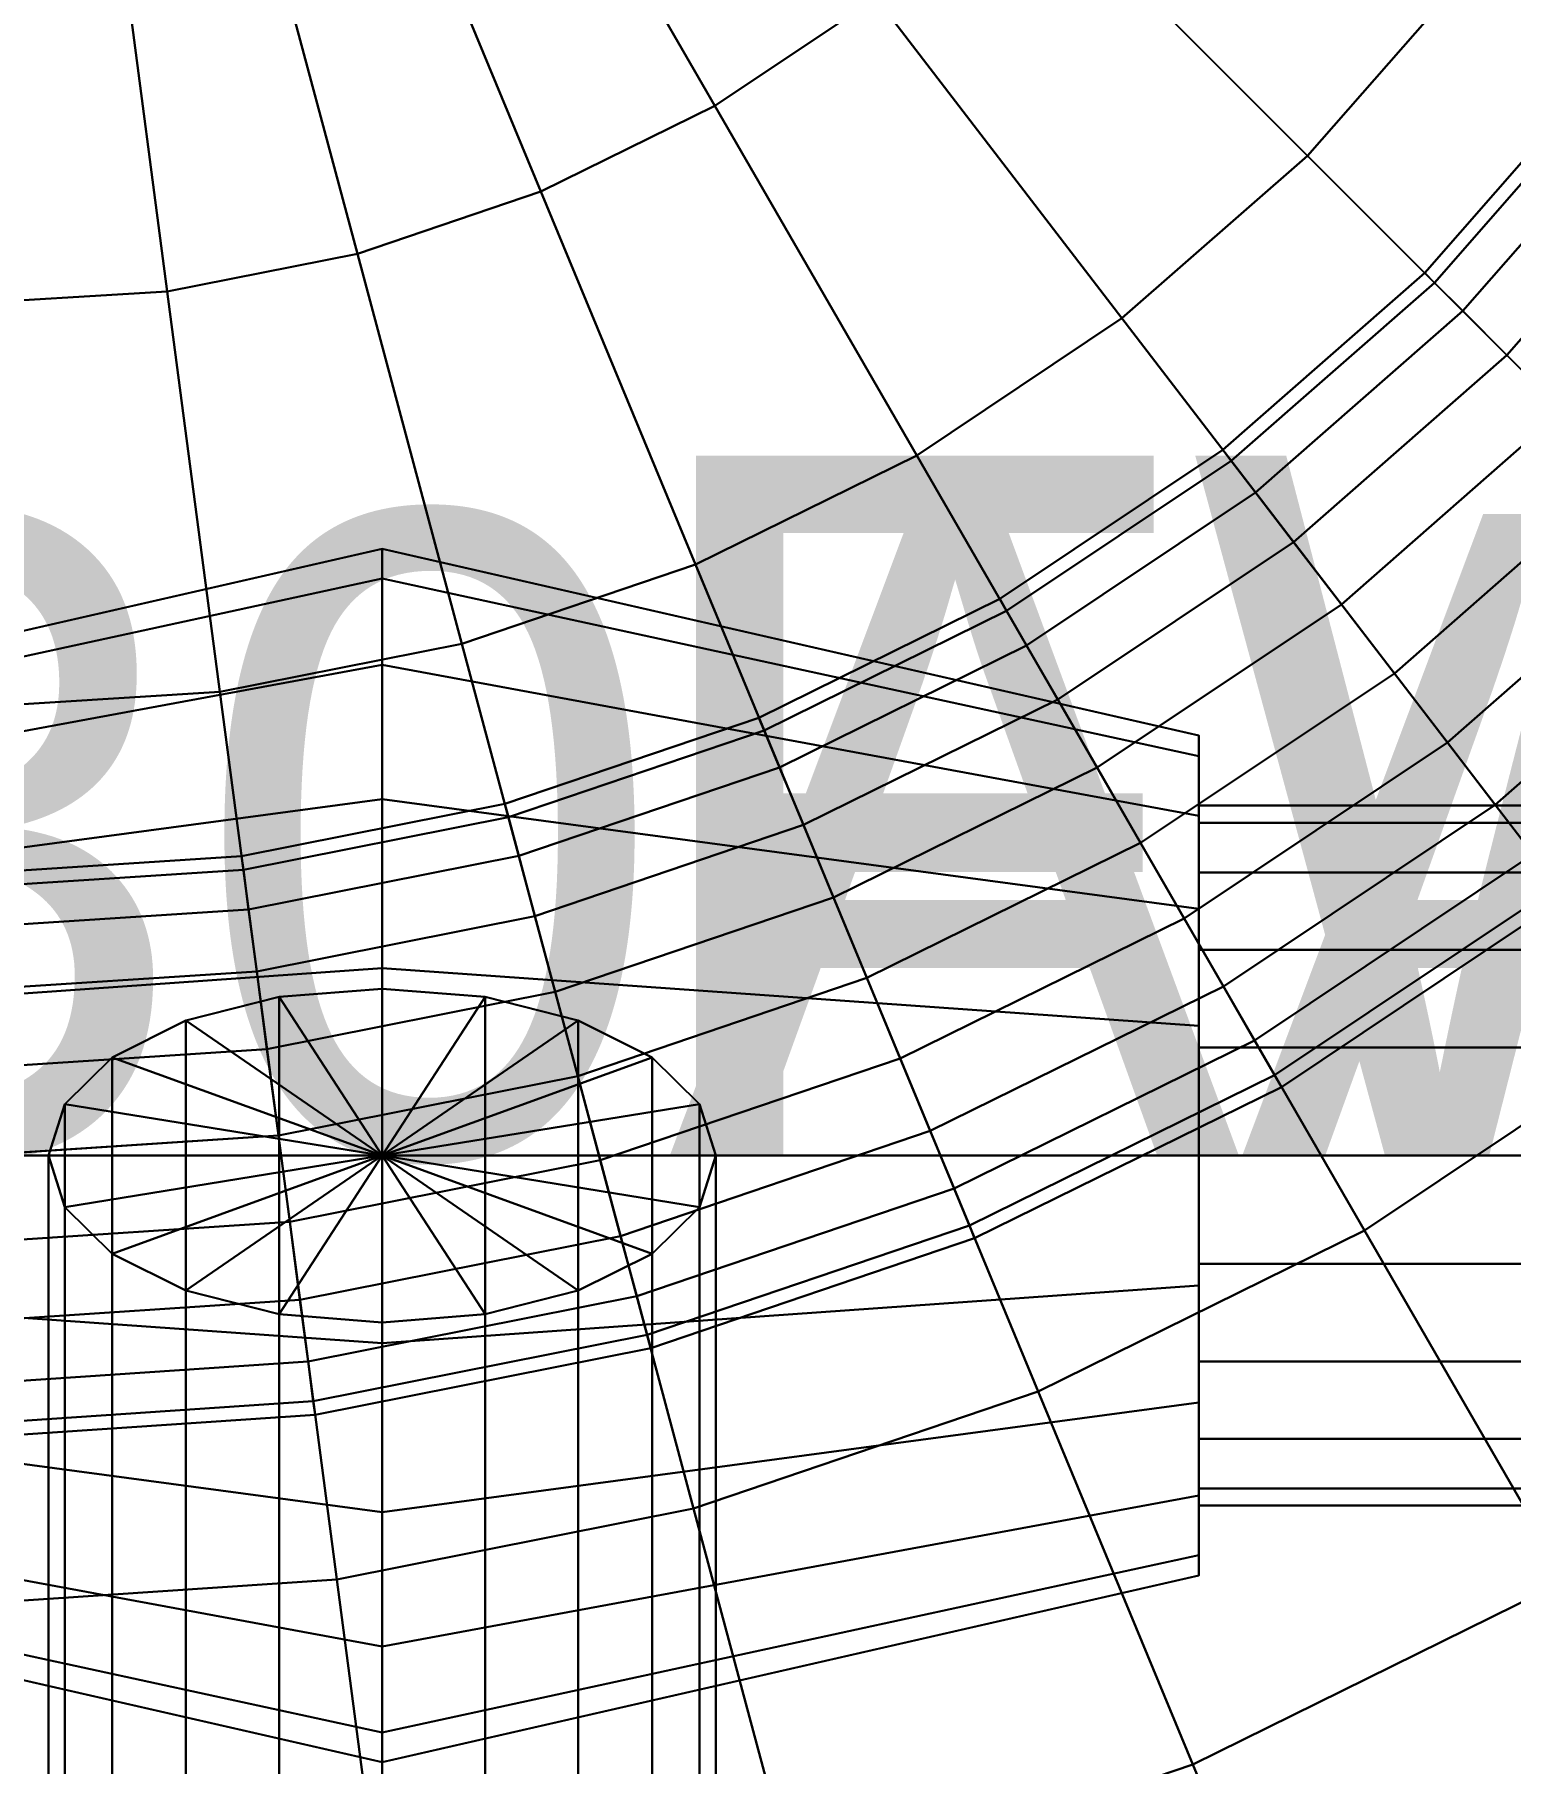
# Model space of a CAD drawing. Extents: x 91537 to 98524, y 82085 to 85415.
# Drawn here: x 97505.2 to 97631.7, y 84538.9 to 84687.1 of the extents above; entities that cross this region are included whole.
import ezdxf
from ezdxf.enums import TextEntityAlignment as Align

# ---------------------------------------------------------------- set-up
doc = ezdxf.new("R2010")
doc.units = 0
doc.header["$LTSCALE"] = 20
for name, color, linetype in [('CENTERLINE', 7, 'CONTINUOUS'), ('INSULATION', 254, 'CONTINUOUS'), ('LABELS', 7, 'CONTINUOUS'), ('PIPE-SPOOL2', 30, 'CONTINUOUS'), ('VALVES', 1, 'CONTINUOUS')]:
    doc.layers.add(name, color=color, linetype=linetype)

msp = doc.modelspace()

# ---------------------------------------------------------------- linework, layer by layer
at = {"layer": 'CENTERLINE'}
for points in [[(93850, 84591, 4450), (97500, 84591, 4450), (97526.1052, 84592.711, 4450), (97551.7638, 84597.8148, 4450), (97576.5367, 84606.2241, 4450), (97600, 84617.7949, 4450), (97621.7523, 84632.3293, 4450), (97641.4214, 84649.5786, 4450), (97658.6707, 84669.2477, 4450), (97673.2051, 84691, 4450), (97684.7759, 84714.4633, 4450), (97693.1852, 84739.2362, 4450), (97698.289, 84764.8948, 4450), (97700, 84791, 4450), (97700, 85091, 4450)], [(98200, 84591, 5095), (97640, 84591, 5095), (97430, 84591, 5095)]]:
    msp.add_polyline3d(points, dxfattribs=at)
at = {"layer": 'INSULATION'}
for points in [[(97589.8213, 84701.1787, 4550.4395), (97614.2936, 84676.7064, 4568.0737), (97628.2341, 84692.6025, 4568.0737), (97600.7769, 84713.6712, 4550.4395)], [(97614.2936, 84676.7064, 4331.9263), (97589.8213, 84701.1787, 4349.5605), (97600.7769, 84713.6712, 4349.5605), (97628.2341, 84692.6025, 4331.9263)], [(97549.7803, 84704.778, 4522.9735), (97563.5132, 84680.9919, 4550.4395), (97577.3288, 84690.2231, 4550.4395), (97560.6086, 84712.0133, 4522.9735)], [(97563.5132, 84680.9919, 4349.5605), (97549.7803, 84704.778, 4377.0265), (97560.6086, 84712.0133, 4377.0265), (97577.3288, 84690.2231, 4349.5605)], [(97628.2341, 84692.6025, 4568.0737), (97658.6707, 84669.2477, 4574.15), (97673.2051, 84691, 4574.15), (97639.9805, 84710.1822, 4568.0737)], [(97658.6707, 84669.2477, 4325.85), (97628.2341, 84692.6025, 4331.9263), (97639.9805, 84710.1822, 4331.9263), (97673.2051, 84691, 4325.85)], [(97538.1002, 84699.0181, 4522.9735), (97548.6109, 84673.6429, 4550.4395), (97563.5132, 84680.9919, 4550.4395), (97549.7803, 84704.778, 4522.9735)], [(97548.6109, 84673.6429, 4349.5605), (97538.1002, 84699.0181, 4377.0265), (97549.7803, 84704.778, 4377.0265), (97563.5132, 84680.9919, 4349.5605)], [(97577.3288, 84690.2231, 4550.4395), (97598.3975, 84662.7659, 4568.0737), (97614.2936, 84676.7064, 4568.0737), (97589.8213, 84701.1787, 4550.4395)], [(97598.3975, 84662.7659, 4331.9263), (97577.3288, 84690.2231, 4349.5605), (97589.8213, 84701.1787, 4349.5605), (97614.2936, 84676.7064, 4331.9263)], [(97525.7682, 84694.8319, 4522.9735), (97532.8769, 84668.3019, 4550.4395), (97548.6109, 84673.6429, 4550.4395), (97538.1002, 84699.0181, 4522.9735)], [(97532.8769, 84668.3019, 4349.5605), (97525.7682, 84694.8319, 4377.0265), (97538.1002, 84699.0181, 4377.0265), (97548.6109, 84673.6429, 4349.5605)], [(97512.9953, 84692.2912, 4522.9735), (97516.5803, 84665.0603, 4550.4395), (97532.8769, 84668.3019, 4550.4395), (97525.7682, 84694.8319, 4522.9735)], [(97516.5803, 84665.0603, 4349.5605), (97512.9953, 84692.2912, 4377.0265), (97525.7682, 84694.8319, 4377.0265), (97532.8769, 84668.3019, 4349.5605)], [(97496.7137, 84691.3857, 4522.9735), (97497.6124, 84663.9345, 4550.4395), (97516.5803, 84665.0603, 4550.4395), (97512.9953, 84692.2912, 4522.9735)], [(97497.6124, 84663.9345, 4349.5605), (97496.7137, 84691.3857, 4377.0265), (97512.9953, 84692.2912, 4377.0265), (97516.5803, 84665.0603, 4349.5605)], [(97614.2936, 84676.7064, 4568.0737), (97641.4214, 84649.5786, 4574.15), (97658.6707, 84669.2477, 4574.15), (97628.2341, 84692.6025, 4568.0737)], [(97641.4214, 84649.5786, 4325.85), (97614.2936, 84676.7064, 4331.9263), (97628.2341, 84692.6025, 4331.9263), (97658.6707, 84669.2477, 4325.85)], [(97563.5132, 84680.9919, 4550.4395), (97580.8178, 84651.0195, 4568.0737), (97598.3975, 84662.7659, 4568.0737), (97577.3288, 84690.2231, 4550.4395)], [(97580.8178, 84651.0195, 4331.9263), (97563.5132, 84680.9919, 4349.5605), (97577.3288, 84690.2231, 4349.5605), (97598.3975, 84662.7659, 4331.9263)], [(97548.6109, 84673.6429, 4550.4395), (97561.8552, 84641.6682, 4568.0737), (97580.8178, 84651.0195, 4568.0737), (97563.5132, 84680.9919, 4550.4395)], [(97561.8552, 84641.6682, 4331.9263), (97548.6109, 84673.6429, 4349.5605), (97563.5132, 84680.9919, 4349.5605), (97580.8178, 84651.0195, 4331.9263)], [(97598.3975, 84662.7659, 4568.0737), (97621.7523, 84632.3293, 4574.15), (97641.4214, 84649.5786, 4574.15), (97614.2936, 84676.7064, 4568.0737)], [(97621.7523, 84632.3293, 4325.85), (97598.3975, 84662.7659, 4331.9263), (97614.2936, 84676.7064, 4331.9263), (97641.4214, 84649.5786, 4325.85)], [(97532.8769, 84668.3019, 4550.4395), (97541.8344, 84634.8721, 4568.0737), (97561.8552, 84641.6682, 4568.0737), (97548.6109, 84673.6429, 4550.4395)], [(97541.8344, 84634.8721, 4331.9263), (97532.8769, 84668.3019, 4349.5605), (97548.6109, 84673.6429, 4349.5605), (97561.8552, 84641.6682, 4331.9263)], [(97516.5803, 84665.0603, 4550.4395), (97521.0977, 84630.7473, 4568.0737), (97541.8344, 84634.8721, 4568.0737), (97532.8769, 84668.3019, 4550.4395)], [(97521.0977, 84630.7473, 4331.9263), (97516.5803, 84665.0603, 4349.5605), (97532.8769, 84668.3019, 4349.5605), (97541.8344, 84634.8721, 4331.9263)], [(97497.6124, 84663.9345, 4550.4395), (97498.7448, 84629.3439, 4568.0737), (97521.0977, 84630.7473, 4568.0737), (97516.5803, 84665.0603, 4550.4395)], [(97498.7448, 84629.3439, 4331.9263), (97497.6124, 84663.9345, 4349.5605), (97516.5803, 84665.0603, 4349.5605), (97521.0977, 84630.7473, 4331.9263)], [(97580.8178, 84651.0195, 4568.0737), (97600, 84617.7949, 4574.15), (97621.7523, 84632.3293, 4574.15), (97598.3975, 84662.7659, 4568.0737)], [(97600, 84617.7949, 4325.85), (97580.8178, 84651.0195, 4331.9263), (97598.3975, 84662.7659, 4331.9263), (97621.7523, 84632.3293, 4325.85)], [(97561.8552, 84641.6682, 4568.0737), (97576.5367, 84606.2241, 4574.15), (97600, 84617.7949, 4574.15), (97580.8178, 84651.0195, 4568.0737)], [(97576.5367, 84606.2241, 4325.85), (97561.8552, 84641.6682, 4331.9263), (97580.8178, 84651.0195, 4331.9263), (97600, 84617.7949, 4325.85)], [(97621.7523, 84632.3293, 4574.15), (97645.1071, 84601.8928, 4568.0737), (97668.5491, 84622.4509, 4568.0737), (97641.4214, 84649.5786, 4574.15)], [(97645.1071, 84601.8928, 4331.9263), (97621.7523, 84632.3293, 4325.85), (97641.4214, 84649.5786, 4325.85), (97668.5491, 84622.4509, 4331.9263)], [(97541.8344, 84634.8721, 4568.0737), (97551.7638, 84597.8148, 4574.15), (97576.5367, 84606.2241, 4574.15), (97561.8552, 84641.6682, 4568.0737)], [(97551.7638, 84597.8148, 4325.85), (97541.8344, 84634.8721, 4331.9263), (97561.8552, 84641.6682, 4331.9263), (97576.5367, 84606.2241, 4325.85)], [(97521.0977, 84630.7473, 4568.0737), (97526.1052, 84592.711, 4574.15), (97551.7638, 84597.8148, 4574.15), (97541.8344, 84634.8721, 4568.0737)], [(97526.1052, 84592.711, 4325.85), (97521.0977, 84630.7473, 4331.9263), (97541.8344, 84634.8721, 4331.9263), (97551.7638, 84597.8148, 4325.85)], [(97600, 84617.7949, 4574.15), (97619.1822, 84584.5703, 4568.0737), (97645.1071, 84601.8928, 4568.0737), (97621.7523, 84632.3293, 4574.15)], [(97619.1822, 84584.5703, 4331.9263), (97600, 84617.7949, 4325.85), (97621.7523, 84632.3293, 4325.85), (97645.1071, 84601.8928, 4331.9263)], [(97498.7448, 84629.3439, 4568.0737), (97500, 84591, 4574.15), (97526.1052, 84592.711, 4574.15), (97521.0977, 84630.7473, 4568.0737)], [(97500, 84591, 4325.85), (97498.7448, 84629.3439, 4331.9263), (97521.0977, 84630.7473, 4331.9263), (97526.1052, 84592.711, 4325.85)], [(97576.5367, 84606.2241, 4574.15), (97591.2181, 84570.78, 4568.0737), (97619.1822, 84584.5703, 4568.0737), (97600, 84617.7949, 4574.15)], [(97591.2181, 84570.78, 4331.9263), (97576.5367, 84606.2241, 4325.85), (97600, 84617.7949, 4325.85), (97619.1822, 84584.5703, 4331.9263)], [(97551.7638, 84597.8148, 4574.15), (97561.6933, 84560.7576, 4568.0737), (97591.2181, 84570.78, 4568.0737), (97576.5367, 84606.2241, 4574.15)], [(97561.6933, 84560.7576, 4331.9263), (97551.7638, 84597.8148, 4325.85), (97576.5367, 84606.2241, 4325.85), (97591.2181, 84570.78, 4331.9263)], [(97619.1822, 84584.5703, 4568.0737), (97636.4868, 84554.598, 4550.4395), (97666.1758, 84574.4355, 4550.4395), (97645.1071, 84601.8928, 4568.0737)], [(97636.4868, 84554.598, 4349.5605), (97619.1822, 84584.5703, 4331.9263), (97645.1071, 84601.8928, 4331.9263), (97666.1758, 84574.4355, 4349.5605)], [(97526.1052, 84592.711, 4574.15), (97531.1128, 84554.6748, 4568.0737), (97561.6933, 84560.7576, 4568.0737), (97551.7638, 84597.8148, 4574.15)], [(97531.1128, 84554.6748, 4331.9263), (97526.1052, 84592.711, 4325.85), (97551.7638, 84597.8148, 4325.85), (97561.6933, 84560.7576, 4331.9263)], [(97500, 84591, 4574.15), (97501.2553, 84552.6561, 4568.0737), (97531.1128, 84554.6748, 4568.0737), (97526.1052, 84592.711, 4574.15)], [(97501.2553, 84552.6561, 4331.9263), (97500, 84591, 4325.85), (97526.1052, 84592.711, 4325.85), (97531.1128, 84554.6748, 4331.9263)], [(97591.2181, 84570.78, 4568.0737), (97604.4625, 84538.8053, 4550.4395), (97636.4868, 84554.598, 4550.4395), (97619.1822, 84584.5703, 4568.0737)], [(97604.4625, 84538.8053, 4349.5605), (97591.2181, 84570.78, 4331.9263), (97619.1822, 84584.5703, 4331.9263), (97636.4868, 84554.598, 4349.5605)], [(97561.6933, 84560.7576, 4568.0737), (97570.6508, 84527.3278, 4550.4395), (97604.4625, 84538.8053, 4550.4395), (97591.2181, 84570.78, 4568.0737)], [(97570.6508, 84527.3278, 4349.5605), (97561.6933, 84560.7576, 4331.9263), (97591.2181, 84570.78, 4331.9263), (97604.4625, 84538.8053, 4349.5605)], [(97531.1128, 84554.6748, 4568.0737), (97535.6302, 84520.3618, 4550.4395), (97570.6508, 84527.3278, 4550.4395), (97561.6933, 84560.7576, 4568.0737)], [(97535.6302, 84520.3618, 4349.5605), (97531.1128, 84554.6748, 4331.9263), (97561.6933, 84560.7576, 4331.9263), (97570.6508, 84527.3278, 4349.5605)], [(97501.2553, 84552.6561, 4568.0737), (97502.3876, 84518.0655, 4550.4395), (97535.6302, 84520.3618, 4550.4395), (97531.1128, 84554.6748, 4568.0737)], [(97502.3876, 84518.0655, 4349.5605), (97501.2553, 84552.6561, 4331.9263), (97531.1128, 84554.6748, 4331.9263), (97535.6302, 84520.3618, 4349.5605)], [(97604.4625, 84538.8053, 4550.4395), (97614.9732, 84513.4301, 4522.9735), (97650.2197, 84530.8118, 4522.9735), (97636.4868, 84554.598, 4550.4395)], [(97614.9732, 84513.4301, 4377.0265), (97604.4625, 84538.8053, 4349.5605), (97636.4868, 84554.598, 4349.5605), (97650.2197, 84530.8118, 4377.0265)]]:
    msp.add_3dface(points, dxfattribs=at)
at = {"layer": 'PIPE-SPOOL2'}
for points in [[(97624.3447, 84666.6553, 4450), (97625.1805, 84665.8195, 4457.4628), (97640.4489, 84683.2298, 4457.4628), (97639.5112, 84683.9493, 4450)], [(97625.1805, 84665.8195, 4442.5372), (97624.3447, 84666.6553, 4450), (97639.5112, 84683.9493, 4450), (97640.4489, 84683.2298, 4442.5372)], [(97625.1805, 84665.8195, 4457.4628), (97627.6061, 84663.3939, 4464.195), (97643.1703, 84681.1415, 4464.195), (97640.4489, 84683.2298, 4457.4628)], [(97627.6061, 84663.3939, 4435.805), (97625.1805, 84665.8195, 4442.5372), (97640.4489, 84683.2298, 4442.5372), (97643.1703, 84681.1415, 4435.805)], [(97627.6061, 84663.3939, 4464.195), (97631.384, 84659.616, 4469.5378), (97647.409, 84677.8891, 4469.5378), (97643.1703, 84681.1415, 4464.195)], [(97631.384, 84659.616, 4430.4622), (97627.6061, 84663.3939, 4435.805), (97643.1703, 84681.1415, 4435.805), (97647.409, 84677.8891, 4430.4622)], [(97631.384, 84659.616, 4469.5378), (97636.1444, 84654.8556, 4472.968), (97652.7501, 84673.7908, 4472.968), (97647.409, 84677.8891, 4469.5378)], [(97636.1444, 84654.8556, 4427.032), (97631.384, 84659.616, 4430.4622), (97647.409, 84677.8891, 4430.4622), (97652.7501, 84673.7908, 4427.032)], [(97607.0507, 84651.4888, 4450), (97607.7702, 84650.5511, 4457.4628), (97625.1805, 84665.8195, 4457.4628), (97624.3447, 84666.6553, 4450)], [(97607.7702, 84650.5511, 4442.5372), (97607.0507, 84651.4888, 4450), (97624.3447, 84666.6553, 4450), (97625.1805, 84665.8195, 4442.5372)], [(97607.7702, 84650.5511, 4457.4628), (97609.8585, 84647.8297, 4464.195), (97627.6061, 84663.3939, 4464.195), (97625.1805, 84665.8195, 4457.4628)], [(97609.8585, 84647.8297, 4435.805), (97607.7702, 84650.5511, 4442.5372), (97625.1805, 84665.8195, 4442.5372), (97627.6061, 84663.3939, 4435.805)], [(97609.8585, 84647.8297, 4464.195), (97613.1109, 84643.591, 4469.5378), (97631.384, 84659.616, 4469.5378), (97627.6061, 84663.3939, 4464.195)], [(97613.1109, 84643.591, 4430.4622), (97609.8585, 84647.8297, 4435.805), (97627.6061, 84663.3939, 4435.805), (97631.384, 84659.616, 4430.4622)], [(97613.1109, 84643.591, 4469.5378), (97617.2092, 84638.2499, 4472.968), (97636.1444, 84654.8556, 4472.968), (97631.384, 84659.616, 4469.5378)], [(97617.2092, 84638.2499, 4427.032), (97613.1109, 84643.591, 4430.4622), (97631.384, 84659.616, 4430.4622), (97636.1444, 84654.8556, 4427.032)], [(97617.2092, 84638.2499, 4472.968), (97621.7523, 84632.3293, 4474.15), (97641.4214, 84649.5786, 4474.15), (97636.1444, 84654.8556, 4472.968)], [(97621.7523, 84632.3293, 4425.85), (97617.2092, 84638.2499, 4427.032), (97636.1444, 84654.8556, 4427.032), (97641.4214, 84649.5786, 4425.85)], [(97587.925, 84638.7094, 4450), (97588.516, 84637.6858, 4457.4628), (97607.7702, 84650.5511, 4457.4628), (97607.0507, 84651.4888, 4450)], [(97588.516, 84637.6858, 4442.5372), (97587.925, 84638.7094, 4450), (97607.0507, 84651.4888, 4450), (97607.7702, 84650.5511, 4442.5372)], [(97588.516, 84637.6858, 4457.4628), (97590.2311, 84634.7151, 4464.195), (97609.8585, 84647.8297, 4464.195), (97607.7702, 84650.5511, 4457.4628)], [(97590.2311, 84634.7151, 4435.805), (97588.516, 84637.6858, 4442.5372), (97607.7702, 84650.5511, 4442.5372), (97609.8585, 84647.8297, 4435.805)], [(97621.7523, 84632.3293, 4474.15), (97626.2953, 84626.4087, 4472.968), (97646.6983, 84644.3017, 4472.968), (97641.4214, 84649.5786, 4474.15)], [(97626.2953, 84626.4087, 4427.032), (97621.7523, 84632.3293, 4425.85), (97641.4214, 84649.5786, 4425.85), (97646.6983, 84644.3017, 4427.032)], [(97590.2311, 84634.7151, 4464.195), (97592.9025, 84630.0882, 4469.5378), (97613.1109, 84643.591, 4469.5378), (97609.8585, 84647.8297, 4464.195)], [(97592.9025, 84630.0882, 4430.4622), (97590.2311, 84634.7151, 4435.805), (97609.8585, 84647.8297, 4435.805), (97613.1109, 84643.591, 4430.4622)], [(97626.2953, 84626.4087, 4472.968), (97630.3937, 84621.0677, 4469.5378), (97651.4587, 84639.5413, 4469.5378), (97646.6983, 84644.3017, 4472.968)], [(97630.3937, 84621.0677, 4430.4622), (97626.2953, 84626.4087, 4427.032), (97646.6983, 84644.3017, 4427.032), (97651.4587, 84639.5413, 4430.4622)], [(97592.9025, 84630.0882, 4469.5378), (97596.2686, 84624.2579, 4472.968), (97617.2092, 84638.2499, 4472.968), (97613.1109, 84643.591, 4469.5378)], [(97596.2686, 84624.2579, 4427.032), (97592.9025, 84630.0882, 4430.4622), (97613.1109, 84643.591, 4430.4622), (97617.2092, 84638.2499, 4427.032)], [(97630.3937, 84621.0677, 4469.5378), (97633.6461, 84616.829, 4464.195), (97655.2366, 84635.7634, 4464.195), (97651.4587, 84639.5413, 4469.5378)], [(97633.6461, 84616.829, 4435.805), (97630.3937, 84621.0677, 4430.4622), (97651.4587, 84639.5413, 4430.4622), (97655.2366, 84635.7634, 4435.805)], [(97567.2949, 84628.5358, 4450), (97567.7472, 84627.4438, 4457.4628), (97588.516, 84637.6858, 4457.4628), (97587.925, 84638.7094, 4450)], [(97567.7472, 84627.4438, 4442.5372), (97567.2949, 84628.5358, 4450), (97587.925, 84638.7094, 4450), (97588.516, 84637.6858, 4442.5372)], [(97596.2686, 84624.2579, 4472.968), (97600, 84617.7949, 4474.15), (97621.7523, 84632.3293, 4474.15), (97617.2092, 84638.2499, 4472.968)], [(97600, 84617.7949, 4425.85), (97596.2686, 84624.2579, 4427.032), (97617.2092, 84638.2499, 4427.032), (97621.7523, 84632.3293, 4425.85)], [(97567.7472, 84627.4438, 4457.4628), (97569.0599, 84624.2746, 4464.195), (97590.2311, 84634.7151, 4464.195), (97588.516, 84637.6858, 4457.4628)], [(97569.0599, 84624.2746, 4435.805), (97567.7472, 84627.4438, 4442.5372), (97588.516, 84637.6858, 4442.5372), (97590.2311, 84634.7151, 4435.805)], [(97569.0599, 84624.2746, 4464.195), (97571.1045, 84619.3386, 4469.5378), (97592.9025, 84630.0882, 4469.5378), (97590.2311, 84634.7151, 4464.195)], [(97571.1045, 84619.3386, 4430.4622), (97569.0599, 84624.2746, 4435.805), (97590.2311, 84634.7151, 4435.805), (97592.9025, 84630.0882, 4430.4622)], [(97600, 84617.7949, 4474.15), (97603.7314, 84611.332, 4472.968), (97626.2953, 84626.4087, 4472.968), (97621.7523, 84632.3293, 4474.15)], [(97603.7314, 84611.332, 4427.032), (97600, 84617.7949, 4425.85), (97621.7523, 84632.3293, 4425.85), (97626.2953, 84626.4087, 4427.032)], [(97571.1045, 84619.3386, 4469.5378), (97573.6808, 84613.1188, 4472.968), (97596.2686, 84624.2579, 4472.968), (97592.9025, 84630.0882, 4469.5378)], [(97573.6808, 84613.1188, 4427.032), (97571.1045, 84619.3386, 4430.4622), (97592.9025, 84630.0882, 4430.4622), (97596.2686, 84624.2579, 4427.032)], [(97545.5133, 84621.1419, 4450), (97545.8192, 84620.0002, 4457.4628), (97567.7472, 84627.4438, 4457.4628), (97567.2949, 84628.5358, 4450)], [(97545.8192, 84620.0002, 4442.5372), (97545.5133, 84621.1419, 4450), (97567.2949, 84628.5358, 4450), (97567.7472, 84627.4438, 4442.5372)], [(97545.8192, 84620.0002, 4457.4628), (97546.7071, 84616.6869, 4464.195), (97569.0599, 84624.2746, 4464.195), (97567.7472, 84627.4438, 4457.4628)], [(97546.7071, 84616.6869, 4435.805), (97545.8192, 84620.0002, 4442.5372), (97567.7472, 84627.4438, 4442.5372), (97569.0599, 84624.2746, 4435.805)], [(97603.7314, 84611.332, 4472.968), (97607.0975, 84605.5017, 4469.5378), (97630.3937, 84621.0677, 4469.5378), (97626.2953, 84626.4087, 4472.968)], [(97607.0975, 84605.5017, 4430.4622), (97603.7314, 84611.332, 4427.032), (97626.2953, 84626.4087, 4427.032), (97630.3937, 84621.0677, 4430.4622)], [(97546.7071, 84616.6869, 4464.195), (97548.0899, 84611.5262, 4469.5378), (97571.1045, 84619.3386, 4469.5378), (97569.0599, 84624.2746, 4464.195)], [(97548.0899, 84611.5262, 4430.4622), (97546.7071, 84616.6869, 4435.805), (97569.0599, 84624.2746, 4435.805), (97571.1045, 84619.3386, 4430.4622)], [(97573.6808, 84613.1188, 4472.968), (97576.5367, 84606.2241, 4474.15), (97600, 84617.7949, 4474.15), (97596.2686, 84624.2579, 4472.968)], [(97576.5367, 84606.2241, 4425.85), (97573.6808, 84613.1188, 4427.032), (97596.2686, 84624.2579, 4427.032), (97600, 84617.7949, 4425.85)], [(97522.953, 84616.6544, 4450), (97523.1073, 84615.4825, 4457.4628), (97545.8192, 84620.0002, 4457.4628), (97545.5133, 84621.1419, 4450)], [(97523.1073, 84615.4825, 4442.5372), (97522.953, 84616.6544, 4450), (97545.5133, 84621.1419, 4450), (97545.8192, 84620.0002, 4442.5372)], [(97607.0975, 84605.5017, 4469.5378), (97609.7689, 84600.8747, 4464.195), (97633.6461, 84616.829, 4464.195), (97630.3937, 84621.0677, 4469.5378)], [(97609.7689, 84600.8747, 4435.805), (97607.0975, 84605.5017, 4430.4622), (97630.3937, 84621.0677, 4430.4622), (97633.6461, 84616.829, 4435.805)], [(97523.1073, 84615.4825, 4457.4628), (97523.555, 84612.0816, 4464.195), (97546.7071, 84616.6869, 4464.195), (97545.8192, 84620.0002, 4457.4628)], [(97523.555, 84612.0816, 4435.805), (97523.1073, 84615.4825, 4442.5372), (97545.8192, 84620.0002, 4442.5372), (97546.7071, 84616.6869, 4435.805)], [(97548.0899, 84611.5262, 4469.5378), (97549.8323, 84605.0233, 4472.968), (97573.6808, 84613.1188, 4472.968), (97571.1045, 84619.3386, 4469.5378)], [(97549.8323, 84605.0233, 4427.032), (97548.0899, 84611.5262, 4430.4622), (97571.1045, 84619.3386, 4430.4622), (97573.6808, 84613.1188, 4427.032)], [(97576.5367, 84606.2241, 4474.15), (97579.3926, 84599.3294, 4472.968), (97603.7314, 84611.332, 4472.968), (97600, 84617.7949, 4474.15)], [(97579.3926, 84599.3294, 4427.032), (97576.5367, 84606.2241, 4425.85), (97600, 84617.7949, 4425.85), (97603.7314, 84611.332, 4427.032)], [(97499.2098, 84615.1371, 4450), (97499.2485, 84613.9557, 4457.4628), (97523.1073, 84615.4825, 4457.4628), (97522.953, 84616.6544, 4450)], [(97499.2485, 84613.9557, 4442.5372), (97499.2098, 84615.1371, 4450), (97522.953, 84616.6544, 4450), (97523.1073, 84615.4825, 4442.5372)], [(97523.555, 84612.0816, 4464.195), (97524.2524, 84606.7846, 4469.5378), (97548.0899, 84611.5262, 4469.5378), (97546.7071, 84616.6869, 4464.195)], [(97524.2524, 84606.7846, 4430.4622), (97523.555, 84612.0816, 4435.805), (97546.7071, 84616.6869, 4435.805), (97548.0899, 84611.5262, 4430.4622)], [(97609.7689, 84600.8747, 4464.195), (97611.484, 84597.904, 4457.4628), (97635.7343, 84614.1076, 4457.4628), (97633.6461, 84616.829, 4464.195)], [(97611.484, 84597.904, 4442.5372), (97609.7689, 84600.8747, 4435.805), (97633.6461, 84616.829, 4435.805), (97635.7343, 84614.1076, 4442.5372)], [(97499.2485, 84613.9557, 4457.4628), (97499.3607, 84610.5273, 4464.195), (97523.555, 84612.0816, 4464.195), (97523.1073, 84615.4825, 4457.4628)], [(97499.3607, 84610.5273, 4435.805), (97499.2485, 84613.9557, 4442.5372), (97523.1073, 84615.4825, 4442.5372), (97523.555, 84612.0816, 4435.805)], [(97549.8323, 84605.0233, 4472.968), (97551.7638, 84597.8148, 4474.15), (97576.5367, 84606.2241, 4474.15), (97573.6808, 84613.1188, 4472.968)], [(97551.7638, 84597.8148, 4425.85), (97549.8323, 84605.0233, 4427.032), (97573.6808, 84613.1188, 4427.032), (97576.5367, 84606.2241, 4425.85)], [(97611.484, 84597.904, 4457.4628), (97612.075, 84596.8804, 4450), (97636.4539, 84613.1698, 4450), (97635.7343, 84614.1076, 4457.4628)], [(97612.075, 84596.8804, 4450), (97611.484, 84597.904, 4442.5372), (97635.7343, 84614.1076, 4442.5372), (97636.4539, 84613.1698, 4450)], [(97499.3607, 84610.5273, 4464.195), (97499.5356, 84605.1874, 4469.5378), (97524.2524, 84606.7846, 4469.5378), (97523.555, 84612.0816, 4464.195)], [(97499.5356, 84605.1874, 4430.4622), (97499.3607, 84610.5273, 4435.805), (97523.555, 84612.0816, 4435.805), (97524.2524, 84606.7846, 4430.4622)], [(97524.2524, 84606.7846, 4469.5378), (97525.1312, 84600.1099, 4472.968), (97549.8323, 84605.0233, 4472.968), (97548.0899, 84611.5262, 4469.5378)], [(97525.1312, 84600.1099, 4427.032), (97524.2524, 84606.7846, 4430.4622), (97548.0899, 84611.5262, 4430.4622), (97549.8323, 84605.0233, 4427.032)], [(97579.3926, 84599.3294, 4472.968), (97581.9689, 84593.1096, 4469.5378), (97607.0975, 84605.5017, 4469.5378), (97603.7314, 84611.332, 4472.968)], [(97581.9689, 84593.1096, 4430.4622), (97579.3926, 84599.3294, 4427.032), (97603.7314, 84611.332, 4427.032), (97607.0975, 84605.5017, 4430.4622)], [(97499.5356, 84605.1874, 4469.5378), (97499.7558, 84598.4588, 4472.968), (97525.1312, 84600.1099, 4472.968), (97524.2524, 84606.7846, 4469.5378)], [(97499.7558, 84598.4588, 4427.032), (97499.5356, 84605.1874, 4430.4622), (97524.2524, 84606.7846, 4430.4622), (97525.1312, 84600.1099, 4427.032)], [(97551.7638, 84597.8148, 4474.15), (97553.6953, 84590.6064, 4472.968), (97579.3926, 84599.3294, 4472.968), (97576.5367, 84606.2241, 4474.15)], [(97553.6953, 84590.6064, 4427.032), (97551.7638, 84597.8148, 4425.85), (97576.5367, 84606.2241, 4425.85), (97579.3926, 84599.3294, 4427.032)], [(97581.9689, 84593.1096, 4469.5378), (97584.0135, 84588.1736, 4464.195), (97609.7689, 84600.8747, 4464.195), (97607.0975, 84605.5017, 4469.5378)], [(97584.0135, 84588.1736, 4435.805), (97581.9689, 84593.1096, 4430.4622), (97607.0975, 84605.5017, 4430.4622), (97609.7689, 84600.8747, 4435.805)], [(97525.1312, 84600.1099, 4472.968), (97526.1052, 84592.711, 4474.15), (97551.7638, 84597.8148, 4474.15), (97549.8323, 84605.0233, 4472.968)], [(97526.1052, 84592.711, 4425.85), (97525.1312, 84600.1099, 4427.032), (97549.8323, 84605.0233, 4427.032), (97551.7638, 84597.8148, 4425.85)], [(97499.7558, 84598.4588, 4472.968), (97500, 84591, 4474.15), (97526.1052, 84592.711, 4474.15), (97525.1312, 84600.1099, 4472.968)], [(97500, 84591, 4425.85), (97499.7558, 84598.4588, 4427.032), (97525.1312, 84600.1099, 4427.032), (97526.1052, 84592.711, 4425.85)], [(97584.0135, 84588.1736, 4464.195), (97585.3262, 84585.0044, 4457.4628), (97611.484, 84597.904, 4457.4628), (97609.7689, 84600.8747, 4464.195)], [(97585.3262, 84585.0044, 4442.5372), (97584.0135, 84588.1736, 4435.805), (97609.7689, 84600.8747, 4435.805), (97611.484, 84597.904, 4442.5372)], [(97553.6953, 84590.6064, 4472.968), (97555.4377, 84584.1035, 4469.5378), (97581.9689, 84593.1096, 4469.5378), (97579.3926, 84599.3294, 4472.968)], [(97555.4377, 84584.1035, 4430.4622), (97553.6953, 84590.6064, 4427.032), (97579.3926, 84599.3294, 4427.032), (97581.9689, 84593.1096, 4430.4622)], [(97526.1052, 84592.711, 4474.15), (97527.0793, 84585.3121, 4472.968), (97553.6953, 84590.6064, 4472.968), (97551.7638, 84597.8148, 4474.15)], [(97527.0793, 84585.3121, 4427.032), (97526.1052, 84592.711, 4425.85), (97551.7638, 84597.8148, 4425.85), (97553.6953, 84590.6064, 4427.032)], [(97585.3262, 84585.0044, 4457.4628), (97585.7785, 84583.9124, 4450), (97612.075, 84596.8804, 4450), (97611.484, 84597.904, 4457.4628)], [(97585.7785, 84583.9124, 4450), (97585.3262, 84585.0044, 4442.5372), (97611.484, 84597.904, 4442.5372), (97612.075, 84596.8804, 4450)], [(97500, 84591, 4474.15), (97500.2442, 84583.5412, 4472.968), (97527.0793, 84585.3121, 4472.968), (97526.1052, 84592.711, 4474.15)], [(97500.2442, 84583.5412, 4427.032), (97500, 84591, 4425.85), (97526.1052, 84592.711, 4425.85), (97527.0793, 84585.3121, 4427.032)], [(97555.4377, 84584.1035, 4469.5378), (97556.8206, 84578.9428, 4464.195), (97584.0135, 84588.1736, 4464.195), (97581.9689, 84593.1096, 4469.5378)], [(97556.8206, 84578.9428, 4435.805), (97555.4377, 84584.1035, 4430.4622), (97581.9689, 84593.1096, 4430.4622), (97584.0135, 84588.1736, 4435.805)], [(97527.0793, 84585.3121, 4472.968), (97527.9581, 84578.6375, 4469.5378), (97555.4377, 84584.1035, 4469.5378), (97553.6953, 84590.6064, 4472.968)], [(97527.9581, 84578.6375, 4430.4622), (97527.0793, 84585.3121, 4427.032), (97553.6953, 84590.6064, 4427.032), (97555.4377, 84584.1035, 4430.4622)], [(97556.8206, 84578.9428, 4464.195), (97557.7084, 84575.6294, 4457.4628), (97585.3262, 84585.0044, 4457.4628), (97584.0135, 84588.1736, 4464.195)], [(97557.7084, 84575.6294, 4442.5372), (97556.8206, 84578.9428, 4435.805), (97584.0135, 84588.1736, 4435.805), (97585.3262, 84585.0044, 4442.5372)], [(97500.2442, 84583.5412, 4472.968), (97500.4644, 84576.8126, 4469.5378), (97527.9581, 84578.6375, 4469.5378), (97527.0793, 84585.3121, 4472.968)], [(97500.4644, 84576.8126, 4430.4622), (97500.2442, 84583.5412, 4427.032), (97527.0793, 84585.3121, 4427.032), (97527.9581, 84578.6375, 4430.4622)], [(97557.7084, 84575.6294, 4457.4628), (97558.0143, 84574.4877, 4450), (97585.7785, 84583.9124, 4450), (97585.3262, 84585.0044, 4457.4628)], [(97558.0143, 84574.4877, 4450), (97557.7084, 84575.6294, 4442.5372), (97585.3262, 84585.0044, 4442.5372), (97585.7785, 84583.9124, 4450)], [(97527.9581, 84578.6375, 4469.5378), (97528.6554, 84573.3404, 4464.195), (97556.8206, 84578.9428, 4464.195), (97555.4377, 84584.1035, 4469.5378)], [(97528.6554, 84573.3404, 4435.805), (97527.9581, 84578.6375, 4430.4622), (97555.4377, 84584.1035, 4430.4622), (97556.8206, 84578.9428, 4435.805)], [(97528.6554, 84573.3404, 4464.195), (97529.1032, 84569.9395, 4457.4628), (97557.7084, 84575.6294, 4457.4628), (97556.8206, 84578.9428, 4464.195)], [(97529.1032, 84569.9395, 4442.5372), (97528.6554, 84573.3404, 4435.805), (97556.8206, 84578.9428, 4435.805), (97557.7084, 84575.6294, 4442.5372)], [(97500.4644, 84576.8126, 4469.5378), (97500.6393, 84571.4727, 4464.195), (97528.6554, 84573.3404, 4464.195), (97527.9581, 84578.6375, 4469.5378)], [(97500.6393, 84571.4727, 4435.805), (97500.4644, 84576.8126, 4430.4622), (97527.9581, 84578.6375, 4430.4622), (97528.6554, 84573.3404, 4435.805)], [(97529.1032, 84569.9395, 4457.4628), (97529.2574, 84568.7676, 4450), (97558.0143, 84574.4877, 4450), (97557.7084, 84575.6294, 4457.4628)], [(97529.2574, 84568.7676, 4450), (97529.1032, 84569.9395, 4442.5372), (97557.7084, 84575.6294, 4442.5372), (97558.0143, 84574.4877, 4450)], [(97500.6393, 84571.4727, 4464.195), (97500.7515, 84568.0443, 4457.4628), (97529.1032, 84569.9395, 4457.4628), (97528.6554, 84573.3404, 4464.195)], [(97500.7515, 84568.0443, 4442.5372), (97500.6393, 84571.4727, 4435.805), (97528.6554, 84573.3404, 4435.805), (97529.1032, 84569.9395, 4442.5372)], [(97500.7515, 84568.0443, 4457.4628), (97500.7902, 84566.8629, 4450), (97529.2574, 84568.7676, 4450), (97529.1032, 84569.9395, 4457.4628)], [(97500.7902, 84566.8629, 4450), (97500.7515, 84568.0443, 4442.5372), (97529.1032, 84569.9395, 4442.5372), (97529.2574, 84568.7676, 4450)]]:
    msp.add_3dface(points, dxfattribs=at)
at = {"layer": 'VALVES'}
for points in [[(97465, 84627, 5095), (97465, 84625.238, 5106.1246), (97535, 84640.4549, 5111.0689), (97535, 84643, 5095)], [(97465, 84625.238, 5083.8754), (97465, 84627, 5095), (97535, 84643, 5095), (97535, 84640.4549, 5078.9311)], [(97535, 84591, 5095), (97535, 84643, 5095), (97535, 84640.4549, 5111.0689)], [(97535, 84591, 5095), (97535, 84640.4549, 5078.9311), (97535, 84643, 5095)], [(97535, 84643, 5095), (97535, 84640.4549, 5111.0689), (97605, 84625.238, 5106.1246), (97605, 84627, 5095)], [(97535, 84640.4549, 5078.9311), (97535, 84643, 5095), (97605, 84627, 5095), (97605, 84625.238, 5083.8754)], [(97535, 84591, 5095), (97535, 84640.4549, 5111.0689), (97535, 84643, 5095)], [(97535, 84591, 5095), (97535, 84643, 5095), (97535, 84640.4549, 5078.9311)], [(97465, 84625.238, 5106.1246), (97465, 84620.1246, 5116.1603), (97535, 84633.0689, 5125.5648), (97535, 84640.4549, 5111.0689)], [(97465, 84620.1246, 5073.8397), (97465, 84625.238, 5083.8754), (97535, 84640.4549, 5078.9311), (97535, 84633.0689, 5064.4352)], [(97535, 84591, 5095), (97535, 84640.4549, 5111.0689), (97535, 84633.0689, 5125.5648)], [(97535, 84591, 5095), (97535, 84633.0689, 5064.4352), (97535, 84640.4549, 5078.9311)], [(97535, 84640.4549, 5111.0689), (97535, 84633.0689, 5125.5648), (97605, 84620.1246, 5116.1603), (97605, 84625.238, 5106.1246)], [(97535, 84633.0689, 5064.4352), (97535, 84640.4549, 5078.9311), (97605, 84625.238, 5083.8754), (97605, 84620.1246, 5073.8397)], [(97535, 84591, 5095), (97535, 84633.0689, 5125.5648), (97535, 84640.4549, 5111.0689)], [(97535, 84591, 5095), (97535, 84640.4549, 5078.9311), (97535, 84633.0689, 5064.4352)], [(97465, 84620.1246, 5116.1603), (97465, 84612.1603, 5124.1246), (97535, 84621.5648, 5137.0689), (97535, 84633.0689, 5125.5648)], [(97465, 84612.1603, 5065.8754), (97465, 84620.1246, 5073.8397), (97535, 84633.0689, 5064.4352), (97535, 84621.5648, 5052.9311)], [(97535, 84591, 5095), (97535, 84633.0689, 5125.5648), (97535, 84621.5648, 5137.0689)], [(97535, 84591, 5095), (97535, 84621.5648, 5052.9311), (97535, 84633.0689, 5064.4352)], [(97535, 84633.0689, 5125.5648), (97535, 84621.5648, 5137.0689), (97605, 84612.1603, 5124.1246), (97605, 84620.1246, 5116.1603)], [(97535, 84621.5648, 5052.9311), (97535, 84633.0689, 5064.4352), (97605, 84620.1246, 5073.8397), (97605, 84612.1603, 5065.8754)], [(97535, 84591, 5095), (97535, 84621.5648, 5137.0689), (97535, 84633.0689, 5125.5648)], [(97535, 84591, 5095), (97535, 84633.0689, 5064.4352), (97535, 84621.5648, 5052.9311)], [(97605, 84591, 5095), (97605, 84627, 5095), (97605, 84625.238, 5106.1246)], [(97605, 84591, 5095), (97605, 84625.238, 5083.8754), (97605, 84627, 5095)], [(97605, 84591, 5095), (97605, 84625.238, 5106.1246), (97605, 84620.1246, 5116.1603)], [(97605, 84591, 5095), (97605, 84620.1246, 5073.8397), (97605, 84625.238, 5083.8754)], [(97465, 84612.1603, 5124.1246), (97465, 84602.1246, 5129.238), (97535, 84607.0689, 5144.4549), (97535, 84621.5648, 5137.0689)], [(97465, 84602.1246, 5060.762), (97465, 84612.1603, 5065.8754), (97535, 84621.5648, 5052.9311), (97535, 84607.0689, 5045.5451)], [(97535, 84591, 5095), (97535, 84621.5648, 5137.0689), (97535, 84607.0689, 5144.4549)], [(97535, 84591, 5095), (97535, 84607.0689, 5045.5451), (97535, 84621.5648, 5052.9311)], [(97535, 84621.5648, 5137.0689), (97535, 84607.0689, 5144.4549), (97605, 84602.1246, 5129.238), (97605, 84612.1603, 5124.1246)], [(97535, 84607.0689, 5045.5451), (97535, 84621.5648, 5052.9311), (97605, 84612.1603, 5065.8754), (97605, 84602.1246, 5060.762)], [(97535, 84591, 5095), (97535, 84607.0689, 5144.4549), (97535, 84621.5648, 5137.0689)], [(97535, 84591, 5095), (97535, 84621.5648, 5052.9311), (97535, 84607.0689, 5045.5451)], [(97605, 84621, 5095), (97605, 84619.5317, 5104.2705), (97640, 84619.5317, 5104.2705), (97640, 84621, 5095)], [(97605, 84619.5317, 5085.7295), (97605, 84621, 5095), (97640, 84621, 5095), (97640, 84619.5317, 5085.7295)], [(97605, 84591, 5095), (97605, 84619.5317, 5104.2705), (97605, 84621, 5095)], [(97605, 84591, 5095), (97605, 84621, 5095), (97605, 84619.5317, 5085.7295)], [(97605, 84591, 5095), (97605, 84620.1246, 5116.1603), (97605, 84612.1603, 5124.1246)], [(97605, 84591, 5095), (97605, 84612.1603, 5065.8754), (97605, 84620.1246, 5073.8397)], [(97605, 84619.5317, 5104.2705), (97605, 84615.2705, 5112.6336), (97640, 84615.2705, 5112.6336), (97640, 84619.5317, 5104.2705)], [(97605, 84615.2705, 5077.3664), (97605, 84619.5317, 5085.7295), (97640, 84619.5317, 5085.7295), (97640, 84615.2705, 5077.3664)], [(97605, 84591, 5095), (97605, 84615.2705, 5112.6336), (97605, 84619.5317, 5104.2705)], [(97605, 84591, 5095), (97605, 84619.5317, 5085.7295), (97605, 84615.2705, 5077.3664)], [(97605, 84615.2705, 5112.6336), (97605, 84608.6336, 5119.2705), (97640, 84608.6336, 5119.2705), (97640, 84615.2705, 5112.6336)], [(97605, 84608.6336, 5070.7295), (97605, 84615.2705, 5077.3664), (97640, 84615.2705, 5077.3664), (97640, 84608.6336, 5070.7295)], [(97605, 84591, 5095), (97605, 84608.6336, 5119.2705), (97605, 84615.2705, 5112.6336)], [(97605, 84591, 5095), (97605, 84615.2705, 5077.3664), (97605, 84608.6336, 5070.7295)], [(97605, 84591, 5095), (97605, 84612.1603, 5124.1246), (97605, 84602.1246, 5129.238)], [(97605, 84591, 5095), (97605, 84602.1246, 5060.762), (97605, 84612.1603, 5065.8754)], [(97605, 84608.6336, 5119.2705), (97605, 84600.2705, 5123.5317), (97640, 84600.2705, 5123.5317), (97640, 84608.6336, 5119.2705)], [(97605, 84600.2705, 5066.4683), (97605, 84608.6336, 5070.7295), (97640, 84608.6336, 5070.7295), (97640, 84600.2705, 5066.4683)], [(97605, 84591, 5095), (97605, 84600.2705, 5123.5317), (97605, 84608.6336, 5119.2705)], [(97605, 84591, 5095), (97605, 84608.6336, 5070.7295), (97605, 84600.2705, 5066.4683)], [(97465, 84602.1246, 5129.238), (97465, 84591, 5131), (97535, 84591, 5147), (97535, 84607.0689, 5144.4549)], [(97465, 84591, 5059), (97465, 84602.1246, 5060.762), (97535, 84607.0689, 5045.5451), (97535, 84591, 5043)], [(97535, 84591, 5095), (97535, 84607.0689, 5144.4549), (97535, 84591, 5147)], [(97535, 84591, 5095), (97535, 84591, 5043), (97535, 84607.0689, 5045.5451)], [(97535, 84607.0689, 5144.4549), (97535, 84591, 5147), (97605, 84591, 5131), (97605, 84602.1246, 5129.238)], [(97535, 84591, 5043), (97535, 84607.0689, 5045.5451), (97605, 84602.1246, 5060.762), (97605, 84591, 5059)], [(97535, 84591, 5095), (97535, 84591, 5147), (97535, 84607.0689, 5144.4549)], [(97535, 84591, 5095), (97535, 84607.0689, 5045.5451), (97535, 84591, 5043)], [(97526.1621, 84604.6001, 5118.5561), (97518.1893, 84602.5689, 5115.038), (97518.1893, 84433.694, 5212.538), (97526.1621, 84435.7252, 5216.0561)], [(97535, 84591, 5095), (97518.1893, 84602.5689, 5115.038), (97526.1621, 84604.6001, 5118.5561)], [(97535, 84605.3, 5119.7683), (97526.1621, 84604.6001, 5118.5561), (97526.1621, 84435.7252, 5216.0561), (97535, 84436.425, 5217.2683)], [(97535, 84591, 5095), (97526.1621, 84604.6001, 5118.5561), (97535, 84605.3, 5119.7683)], [(97543.8379, 84604.6001, 5118.5561), (97535, 84605.3, 5119.7683), (97535, 84436.425, 5217.2683), (97543.8379, 84435.7252, 5216.0561)], [(97535, 84591, 5095), (97535, 84605.3, 5119.7683), (97543.8379, 84604.6001, 5118.5561)], [(97535, 84591, 5095), (97543.8379, 84604.6001, 5118.5561), (97551.8107, 84602.5689, 5115.038)], [(97551.8107, 84602.5689, 5115.038), (97543.8379, 84604.6001, 5118.5561), (97543.8379, 84435.7252, 5216.0561), (97551.8107, 84433.694, 5212.538)], [(97518.1893, 84602.5689, 5115.038), (97511.8621, 84599.4053, 5109.5585), (97511.8621, 84430.5304, 5207.0585), (97518.1893, 84433.694, 5212.538)], [(97535, 84591, 5095), (97511.8621, 84599.4053, 5109.5585), (97518.1893, 84602.5689, 5115.038)], [(97535, 84591, 5095), (97551.8107, 84602.5689, 5115.038), (97558.1379, 84599.4053, 5109.5585)], [(97558.1379, 84599.4053, 5109.5585), (97551.8107, 84602.5689, 5115.038), (97551.8107, 84433.694, 5212.538), (97558.1379, 84430.5304, 5207.0585)], [(97605, 84591, 5095), (97605, 84602.1246, 5129.238), (97605, 84591, 5131)], [(97605, 84591, 5095), (97605, 84591, 5059), (97605, 84602.1246, 5060.762)], [(97605, 84600.2705, 5123.5317), (97605, 84591, 5125), (97640, 84591, 5125), (97640, 84600.2705, 5123.5317)], [(97605, 84591, 5065), (97605, 84600.2705, 5066.4683), (97640, 84600.2705, 5066.4683), (97640, 84591, 5065)], [(97605, 84591, 5095), (97605, 84591, 5125), (97605, 84600.2705, 5123.5317)], [(97605, 84591, 5095), (97605, 84600.2705, 5066.4683), (97605, 84591, 5065)], [(97511.8621, 84599.4053, 5109.5585), (97507.7998, 84595.4189, 5102.6538), (97507.7998, 84426.544, 5200.1538), (97511.8621, 84430.5304, 5207.0585)], [(97535, 84591, 5095), (97507.7998, 84595.4189, 5102.6538), (97511.8621, 84599.4053, 5109.5585)], [(97535, 84591, 5095), (97558.1379, 84599.4053, 5109.5585), (97562.2002, 84595.4189, 5102.6538)], [(97562.2002, 84595.4189, 5102.6538), (97558.1379, 84599.4053, 5109.5585), (97558.1379, 84430.5304, 5207.0585), (97562.2002, 84426.544, 5200.1538)], [(97507.7998, 84595.4189, 5102.6538), (97506.4, 84591, 5095), (97506.4, 84422.125, 5192.5), (97507.7998, 84426.544, 5200.1538)], [(97535, 84591, 5095), (97506.4, 84591, 5095), (97507.7998, 84595.4189, 5102.6538)], [(97535, 84591, 5095), (97562.2002, 84595.4189, 5102.6538), (97563.6, 84591, 5095)], [(97563.6, 84591, 5095), (97562.2002, 84595.4189, 5102.6538), (97562.2002, 84426.544, 5200.1538), (97563.6, 84422.125, 5192.5)], [(97465, 84591, 5131), (97465, 84579.8754, 5129.238), (97535, 84574.9311, 5144.4549), (97535, 84591, 5147)], [(97465, 84579.8754, 5060.762), (97465, 84591, 5059), (97535, 84591, 5043), (97535, 84574.9311, 5045.5451)], [(97506.4, 84591, 5095), (97507.7998, 84586.5811, 5087.3462), (97507.7998, 84417.7061, 5184.8462), (97506.4, 84422.125, 5192.5)], [(97535, 84591, 5095), (97507.7998, 84586.5811, 5087.3462), (97506.4, 84591, 5095)], [(97535, 84591, 5095), (97511.8621, 84582.5947, 5080.4415), (97507.7998, 84586.5811, 5087.3462)], [(97535, 84591, 5095), (97518.1893, 84579.4311, 5074.962), (97511.8621, 84582.5947, 5080.4415)], [(97535, 84591, 5095), (97526.1621, 84577.3999, 5071.4439), (97518.1893, 84579.4311, 5074.962)], [(97535, 84591, 5095), (97535, 84576.7, 5070.2317), (97526.1621, 84577.3999, 5071.4439)], [(97535, 84591, 5095), (97535, 84591, 5147), (97535, 84574.9311, 5144.4549)], [(97535, 84591, 5095), (97535, 84574.9311, 5144.4549), (97535, 84560.4352, 5137.0689)], [(97535, 84591, 5095), (97535, 84560.4352, 5137.0689), (97535, 84548.9311, 5125.5648)], [(97535, 84591, 5095), (97535, 84548.9311, 5125.5648), (97535, 84541.5451, 5111.0689)], [(97535, 84591, 5095), (97535, 84541.5451, 5111.0689), (97535, 84539, 5095)], [(97535, 84591, 5095), (97535, 84539, 5095), (97535, 84541.5451, 5078.9311)], [(97535, 84591, 5095), (97535, 84541.5451, 5078.9311), (97535, 84548.9311, 5064.4352)], [(97535, 84591, 5095), (97535, 84548.9311, 5064.4352), (97535, 84560.4352, 5052.9311)], [(97535, 84591, 5095), (97535, 84560.4352, 5052.9311), (97535, 84574.9311, 5045.5451)], [(97535, 84591, 5095), (97535, 84574.9311, 5045.5451), (97535, 84591, 5043)], [(97535, 84591, 5147), (97535, 84574.9311, 5144.4549), (97605, 84579.8754, 5129.238), (97605, 84591, 5131)], [(97535, 84574.9311, 5045.5451), (97535, 84591, 5043), (97605, 84591, 5059), (97605, 84579.8754, 5060.762)], [(97535, 84591, 5095), (97535, 84574.9311, 5144.4549), (97535, 84591, 5147)], [(97535, 84591, 5095), (97535, 84560.4352, 5137.0689), (97535, 84574.9311, 5144.4549)], [(97535, 84591, 5095), (97535, 84548.9311, 5125.5648), (97535, 84560.4352, 5137.0689)], [(97535, 84591, 5095), (97535, 84541.5451, 5111.0689), (97535, 84548.9311, 5125.5648)], [(97535, 84591, 5095), (97535, 84539, 5095), (97535, 84541.5451, 5111.0689)], [(97535, 84591, 5095), (97535, 84541.5451, 5078.9311), (97535, 84539, 5095)], [(97535, 84591, 5095), (97535, 84548.9311, 5064.4352), (97535, 84541.5451, 5078.9311)], [(97535, 84591, 5095), (97535, 84560.4352, 5052.9311), (97535, 84548.9311, 5064.4352)], [(97535, 84591, 5095), (97535, 84574.9311, 5045.5451), (97535, 84560.4352, 5052.9311)], [(97535, 84591, 5095), (97535, 84591, 5043), (97535, 84574.9311, 5045.5451)], [(97535, 84591, 5095), (97543.8379, 84577.3999, 5071.4439), (97535, 84576.7, 5070.2317)], [(97535, 84591, 5095), (97551.8107, 84579.4311, 5074.962), (97543.8379, 84577.3999, 5071.4439)], [(97535, 84591, 5095), (97558.1379, 84582.5947, 5080.4415), (97551.8107, 84579.4311, 5074.962)], [(97535, 84591, 5095), (97562.2002, 84586.5811, 5087.3462), (97558.1379, 84582.5947, 5080.4415)], [(97535, 84591, 5095), (97563.6, 84591, 5095), (97562.2002, 84586.5811, 5087.3462)], [(97562.2002, 84586.5811, 5087.3462), (97563.6, 84591, 5095), (97563.6, 84422.125, 5192.5), (97562.2002, 84417.7061, 5184.8462)], [(97605, 84591, 5125), (97605, 84581.7295, 5123.5317), (97640, 84581.7295, 5123.5317), (97640, 84591, 5125)], [(97605, 84581.7295, 5066.4683), (97605, 84591, 5065), (97640, 84591, 5065), (97640, 84581.7295, 5066.4683)], [(97605, 84591, 5095), (97605, 84581.7295, 5123.5317), (97605, 84591, 5125)], [(97605, 84591, 5095), (97605, 84573.3664, 5119.2705), (97605, 84581.7295, 5123.5317)], [(97605, 84591, 5095), (97605, 84566.7295, 5112.6336), (97605, 84573.3664, 5119.2705)], [(97605, 84591, 5095), (97605, 84562.4683, 5104.2705), (97605, 84566.7295, 5112.6336)], [(97605, 84591, 5095), (97605, 84561, 5095), (97605, 84562.4683, 5104.2705)], [(97605, 84591, 5095), (97605, 84562.4683, 5085.7295), (97605, 84561, 5095)], [(97605, 84591, 5095), (97605, 84566.7295, 5077.3664), (97605, 84562.4683, 5085.7295)], [(97605, 84591, 5095), (97605, 84573.3664, 5070.7295), (97605, 84566.7295, 5077.3664)], [(97605, 84591, 5095), (97605, 84581.7295, 5066.4683), (97605, 84573.3664, 5070.7295)], [(97605, 84591, 5095), (97605, 84591, 5065), (97605, 84581.7295, 5066.4683)], [(97605, 84591, 5095), (97605, 84591, 5131), (97605, 84579.8754, 5129.238)], [(97605, 84591, 5095), (97605, 84579.8754, 5129.238), (97605, 84569.8397, 5124.1246)], [(97605, 84591, 5095), (97605, 84569.8397, 5124.1246), (97605, 84561.8754, 5116.1603)], [(97605, 84591, 5095), (97605, 84561.8754, 5116.1603), (97605, 84556.762, 5106.1246)], [(97605, 84591, 5095), (97605, 84556.762, 5106.1246), (97605, 84555, 5095)], [(97605, 84591, 5095), (97605, 84555, 5095), (97605, 84556.762, 5083.8754)], [(97605, 84591, 5095), (97605, 84556.762, 5083.8754), (97605, 84561.8754, 5073.8397)], [(97605, 84591, 5095), (97605, 84561.8754, 5073.8397), (97605, 84569.8397, 5065.8754)], [(97605, 84591, 5095), (97605, 84569.8397, 5065.8754), (97605, 84579.8754, 5060.762)], [(97605, 84591, 5095), (97605, 84579.8754, 5060.762), (97605, 84591, 5059)], [(97507.7998, 84586.5811, 5087.3462), (97511.8621, 84582.5947, 5080.4415), (97511.8621, 84413.7197, 5177.9415), (97507.7998, 84417.7061, 5184.8462)], [(97558.1379, 84582.5947, 5080.4415), (97562.2002, 84586.5811, 5087.3462), (97562.2002, 84417.7061, 5184.8462), (97558.1379, 84413.7197, 5177.9415)], [(97511.8621, 84582.5947, 5080.4415), (97518.1893, 84579.4311, 5074.962), (97518.1893, 84410.5561, 5172.462), (97511.8621, 84413.7197, 5177.9415)], [(97551.8107, 84579.4311, 5074.962), (97558.1379, 84582.5947, 5080.4415), (97558.1379, 84413.7197, 5177.9415), (97551.8107, 84410.5561, 5172.462)], [(97605, 84581.7295, 5123.5317), (97605, 84573.3664, 5119.2705), (97640, 84573.3664, 5119.2705), (97640, 84581.7295, 5123.5317)], [(97605, 84573.3664, 5070.7295), (97605, 84581.7295, 5066.4683), (97640, 84581.7295, 5066.4683), (97640, 84573.3664, 5070.7295)], [(97465, 84579.8754, 5129.238), (97465, 84569.8397, 5124.1246), (97535, 84560.4352, 5137.0689), (97535, 84574.9311, 5144.4549)], [(97465, 84569.8397, 5065.8754), (97465, 84579.8754, 5060.762), (97535, 84574.9311, 5045.5451), (97535, 84560.4352, 5052.9311)], [(97518.1893, 84579.4311, 5074.962), (97526.1621, 84577.3999, 5071.4439), (97526.1621, 84408.5249, 5168.9439), (97518.1893, 84410.5561, 5172.462)], [(97535, 84574.9311, 5144.4549), (97535, 84560.4352, 5137.0689), (97605, 84569.8397, 5124.1246), (97605, 84579.8754, 5129.238)], [(97535, 84560.4352, 5052.9311), (97535, 84574.9311, 5045.5451), (97605, 84579.8754, 5060.762), (97605, 84569.8397, 5065.8754)], [(97543.8379, 84577.3999, 5071.4439), (97551.8107, 84579.4311, 5074.962), (97551.8107, 84410.5561, 5172.462), (97543.8379, 84408.5249, 5168.9439)], [(97526.1621, 84577.3999, 5071.4439), (97535, 84576.7, 5070.2317), (97535, 84407.825, 5167.7317), (97526.1621, 84408.5249, 5168.9439)], [(97535, 84576.7, 5070.2317), (97543.8379, 84577.3999, 5071.4439), (97543.8379, 84408.5249, 5168.9439), (97535, 84407.825, 5167.7317)], [(97605, 84573.3664, 5119.2705), (97605, 84566.7295, 5112.6336), (97640, 84566.7295, 5112.6336), (97640, 84573.3664, 5119.2705)], [(97605, 84566.7295, 5077.3664), (97605, 84573.3664, 5070.7295), (97640, 84573.3664, 5070.7295), (97640, 84566.7295, 5077.3664)], [(97465, 84569.8397, 5124.1246), (97465, 84561.8754, 5116.1603), (97535, 84548.9311, 5125.5648), (97535, 84560.4352, 5137.0689)], [(97465, 84561.8754, 5073.8397), (97465, 84569.8397, 5065.8754), (97535, 84560.4352, 5052.9311), (97535, 84548.9311, 5064.4352)], [(97535, 84560.4352, 5137.0689), (97535, 84548.9311, 5125.5648), (97605, 84561.8754, 5116.1603), (97605, 84569.8397, 5124.1246)], [(97535, 84548.9311, 5064.4352), (97535, 84560.4352, 5052.9311), (97605, 84569.8397, 5065.8754), (97605, 84561.8754, 5073.8397)], [(97605, 84566.7295, 5112.6336), (97605, 84562.4683, 5104.2705), (97640, 84562.4683, 5104.2705), (97640, 84566.7295, 5112.6336)], [(97605, 84562.4683, 5085.7295), (97605, 84566.7295, 5077.3664), (97640, 84566.7295, 5077.3664), (97640, 84562.4683, 5085.7295)], [(97605, 84562.4683, 5104.2705), (97605, 84561, 5095), (97640, 84561, 5095), (97640, 84562.4683, 5104.2705)], [(97605, 84561, 5095), (97605, 84562.4683, 5085.7295), (97640, 84562.4683, 5085.7295), (97640, 84561, 5095)], [(97465, 84561.8754, 5116.1603), (97465, 84556.762, 5106.1246), (97535, 84541.5451, 5111.0689), (97535, 84548.9311, 5125.5648)], [(97465, 84556.762, 5083.8754), (97465, 84561.8754, 5073.8397), (97535, 84548.9311, 5064.4352), (97535, 84541.5451, 5078.9311)], [(97535, 84548.9311, 5125.5648), (97535, 84541.5451, 5111.0689), (97605, 84556.762, 5106.1246), (97605, 84561.8754, 5116.1603)], [(97535, 84541.5451, 5078.9311), (97535, 84548.9311, 5064.4352), (97605, 84561.8754, 5073.8397), (97605, 84556.762, 5083.8754)], [(97465, 84556.762, 5106.1246), (97465, 84555, 5095), (97535, 84539, 5095), (97535, 84541.5451, 5111.0689)], [(97465, 84555, 5095), (97465, 84556.762, 5083.8754), (97535, 84541.5451, 5078.9311), (97535, 84539, 5095)], [(97535, 84541.5451, 5111.0689), (97535, 84539, 5095), (97605, 84555, 5095), (97605, 84556.762, 5106.1246)], [(97535, 84539, 5095), (97535, 84541.5451, 5078.9311), (97605, 84556.762, 5083.8754), (97605, 84555, 5095)]]:
    msp.add_3dface(points, dxfattribs=at)

# ---------------------------------------------------------------- texts
at = {"layer": 'LABELS'}
for s, height, p in [('FW5', 60, (97640, 84591, 5275)), ('FW5', 60, (97640, 84591, 5315)), ('1LCN30AA030', 55, (97535, 84591, 5545))]:
    msp.add_text(s, height=height, dxfattribs=at).set_placement(p, align=Align.CENTER)

doc.saveas('drawing.dxf')
